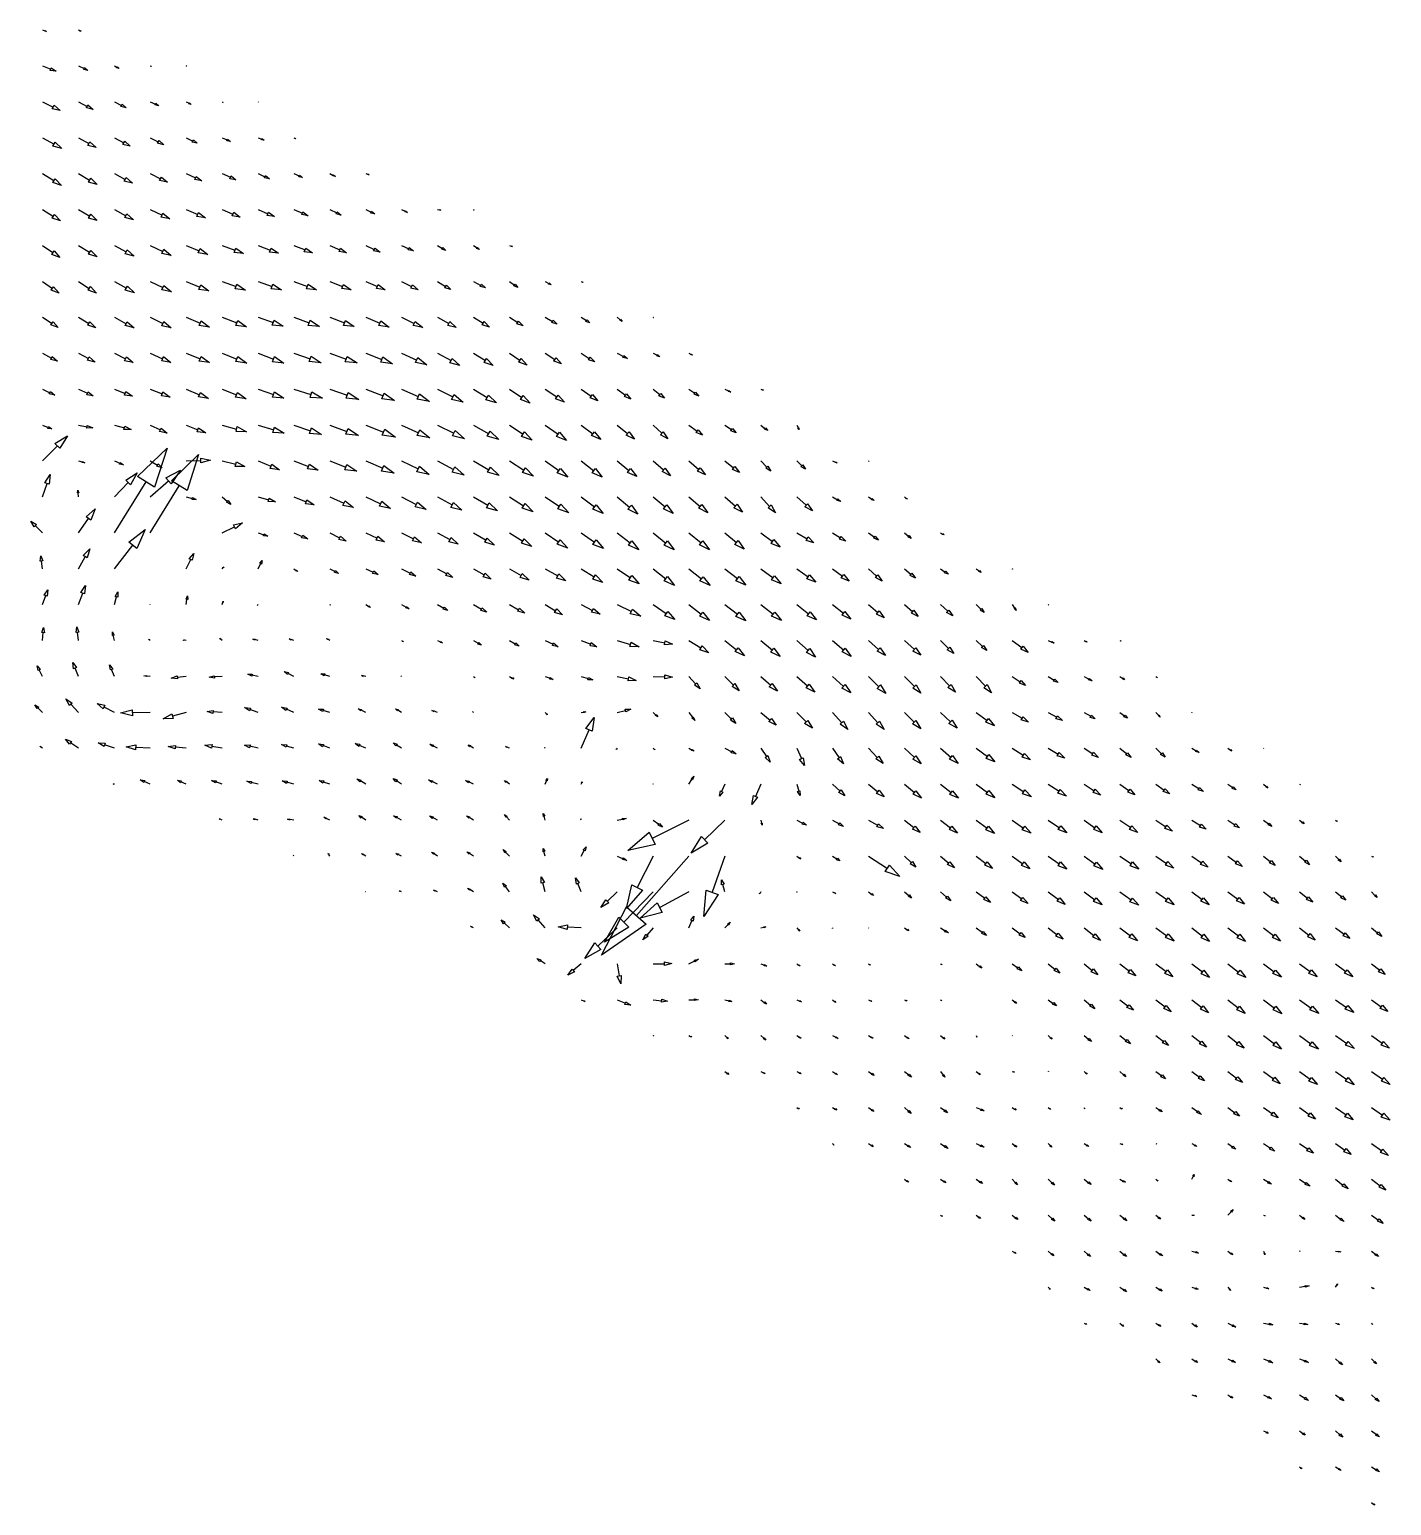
# Model space of a CAD drawing. Extents: x 64425 to 71228, y 9509 to 12475.
# Drawn here: x 66866 to 67814, y 11373 to 12400 of the extents above; entities that cross this region are included whole.
import ezdxf

# ---------------------------------------------------------------- set-up
doc = ezdxf.new("R2010")
doc.units = 0

# ---------------------------------------------------------------- blocks, each defined once
blk = doc.blocks.new('vector')
at = {"color": 0}
for points in [[(0, 0, 0), (0.6, 0, 0)], [(1, 0, 0), (0.6, -0.1, 0), (0.6, 0.1, 0), (1, 0, 0)]]:
    blk.add_polyline3d(points, dxfattribs=at)

msp = doc.modelspace()

# ---------------------------------------------------------------- block references
at = {"color": 7}
for p, xscale, yscale, rotation in [((66875, 12400), 3.02380174888, 3.02380174888, -22.3084720606), ((66900, 12400), 2.11246529735, 2.11246529735, -26.3833160607), ((66875, 12375), 10.2826033195, 10.2826033195, -21.7168462663), ((66900, 12375), 7.35763857577, 7.35763857577, -25.7271365715), ((66925, 12375), 3.83856033813, 3.83856033813, -28.6226060606), ((66950, 12375), 0.925543878272, 0.925543878272, -24.2915385954), ((66975, 12375), 0.401532754347, 0.401532754347, -24.2081678181), ((66875, 12350), 13.8272441896, 13.8272441896, -26.3886784166), ((66900, 12350), 11.5217409163, 11.5217409163, -27.8102310821), ((66925, 12350), 9.19409272913, 9.19409272913, -26.8864958629), ((66950, 12350), 6.57806489275, 6.57806489275, -24.5138154127), ((66975, 12350), 4.00444319565, 4.00444319565, -27.0495105378), ((67000, 12350), 0.915333416317, 0.915333416317, -38.4590245803), ((67025, 12350), 0.302714325849, 0.302714325849, -36.7242174927), ((66875, 12325), 15.4003677632, 15.4003677632, -29.5992543477), ((66900, 12325), 14.0699520244, 14.0699520244, -29.5789060601), ((66925, 12325), 12.4838725812, 12.4838725812, -28.3348856063), ((66950, 12325), 10.5722039206, 10.5722039206, -27.9819846629), ((66975, 12325), 8.63467710647, 8.63467710647, -26.8999094867), ((67000, 12325), 6.37199888706, 6.37199888706, -24.2183428464), ((67025, 12325), 4.63972648715, 4.63972648715, -22.7660615308), ((67050, 12325), 1.55147328129, 1.55147328129, -35.9277577012), ((66875, 12300), 15.5743997599, 15.5743997599, -31.7162709934), ((66900, 12300), 15.0396214972, 15.0396214972, -30.3488830408), ((66925, 12300), 14.2106868127, 14.2106868127, -28.0734952423), ((66950, 12300), 13.317578639, 13.317578639, -26.6454748266), ((66975, 12300), 12.0470715892, 12.0470715892, -24.8796703501), ((67000, 12300), 10.5678296435, 10.5678296435, -23.944023978), ((67025, 12300), 8.76745889649, 8.76745889649, -24.0357163639), ((67050, 12300), 6.63568858589, 6.63568858589, -23.6023008809), ((67075, 12300), 4.33734010481, 4.33734010481, -28.0539895394), ((67100, 12300), 2.45689697998, 2.45689697998, -18.9941600378), ((66875, 12275), 14.8607722982, 14.8607722982, -32.2943894226), ((66900, 12275), 15.235163932, 15.235163932, -30.5143597071), ((66925, 12275), 15.2141518463, 15.2141518463, -28.1971727481), ((66950, 12275), 15.1261541291, 15.1261541291, -25.3927945424), ((66975, 12275), 14.6519668752, 14.6519668752, -23.5604551347), ((67000, 12275), 13.6886975432, 13.6886975432, -22.8416866705), ((67025, 12275), 12.4303523836, 12.4303523836, -23.1834629989), ((67050, 12275), 10.7118779552, 10.7118779552, -23.6076567539), ((67075, 12275), 8.87668385046, 8.87668385046, -25.6697353367), ((67100, 12275), 6.91634380825, 6.91634380825, -25.8408222627), ((67125, 12275), 4.604338274, 4.604338274, -26.7876589654), ((67150, 12275), 2.29516287291, 2.29516287291, -12.276999691), ((67175, 12275), 0.411016949211, 0.411016949211, -67.6852282493), ((66875, 12250), 14.6969420139, 14.6969420139, -34.6504041695), ((66900, 12250), 15.2607239227, 15.2607239227, -31.5305252607), ((66925, 12250), 15.7048599172, 15.7048599172, -28.5651016215), ((66950, 12250), 16.141920835, 16.141920835, -25.3899632126), ((66975, 12250), 16.2560898701, 16.2560898701, -22.4831952398), ((67000, 12250), 15.8928347225, 15.8928347225, -20.9251000264), ((67025, 12250), 15.2601045445, 15.2601045445, -20.5750922679), ((67050, 12250), 13.9154450854, 13.9154450854, -21.9674897402), ((67075, 12250), 12.6724147811, 12.6724147811, -23.5444281979), ((67100, 12250), 11.0379197482, 11.0379197482, -25.6598377787), ((67125, 12250), 9.06834325616, 9.06834325616, -24.4552306193), ((67150, 12250), 6.63598457704, 6.63598457704, -31.4263752763), ((67175, 12250), 5.06208492268, 5.06208492268, -35.2520500787), ((67200, 12250), 2.28180893559, 2.28180893559, -19.0661627259), ((66875, 12225), 14.1084977306, 14.1084977306, -35.5343774679), ((66900, 12225), 14.9696374962, 14.9696374962, -33.0788066337), ((66925, 12225), 16.0563548236, 16.0563548236, -29.491698133), ((66950, 12225), 16.4194508322, 16.4194508322, -26.2523944027), ((66975, 12225), 17.1948115458, 17.1948115458, -22.7658918864), ((67000, 12225), 17.3736926992, 17.3736926992, -20.7648225381), ((67025, 12225), 17.3446554089, 17.3446554089, -19.7508970096), ((67050, 12225), 16.7888937871, 16.7888937871, -20.5176080306), ((67075, 12225), 15.9749142184, 15.9749142184, -21.8633105057), ((67100, 12225), 14.7230982431, 14.7230982431, -23.8696326653), ((67125, 12225), 12.9384182116, 12.9384182116, -26.8751148092), ((67150, 12225), 10.9284301106, 10.9284301106, -31.9126411016), ((67175, 12225), 9.53490484497, 9.53490484497, -28.9891884398), ((67200, 12225), 7.25164338282, 7.25164338282, -35.7055992182), ((67225, 12225), 4.677616606, 4.677616606, -32.0725701141), ((67250, 12225), 1.55917846906, 1.55917846906, -29.7226468154), ((66875, 12200), 13.0671320671, 13.0671320671, -32.6168555073), ((66900, 12200), 14.1475607991, 14.1475607991, -31.1424261516), ((66925, 12200), 15.6391045543, 15.6391045543, -28.3475481628), ((66950, 12200), 16.3908263676, 16.3908263676, -26.6467536079), ((66975, 12200), 17.5472356459, 17.5472356459, -23.1705584509), ((67000, 12200), 18.2442129782, 18.2442129782, -21.0459226267), ((67025, 12200), 18.6319832974, 18.6319832974, -19.5676555693), ((67050, 12200), 18.8738916682, 18.8738916682, -19.7972324733), ((67075, 12200), 18.1656967584, 18.1656967584, -21.0609948648), ((67100, 12200), 17.6709920228, 17.6709920228, -22.729437411), ((67125, 12200), 16.3161760775, 16.3161760775, -26.0345684929), ((67150, 12200), 14.832685079, 14.832685079, -29.0094441475), ((67175, 12200), 13.1177759636, 13.1177759636, -31.3259749183), ((67200, 12200), 11.3133759185, 11.3133759185, -31.6082427542), ((67225, 12200), 9.53560220377, 9.53560220377, -30.5974817704), ((67250, 12200), 7.14981384541, 7.14981384541, -32.0034730882), ((67275, 12200), 4.52410485975, 4.52410485975, -38.934985997), ((67300, 12200), 0.259150685971, 0.259150685971, -38.3498870487), ((66875, 12175), 11.8206198145, 11.8206198145, -28.2279602308), ((66900, 12175), 13.198669839, 13.198669839, -28.5759836416), ((66925, 12175), 14.5774999682, 14.5774999682, -26.5557137044), ((66950, 12175), 15.7393377822, 15.7393377822, -24.0404880036), ((66975, 12175), 17.4643784888, 17.4643784888, -21.7725258464), ((67000, 12175), 18.5072946793, 18.5072946793, -21.862201717), ((67025, 12175), 19.3755133768, 19.3755133768, -21.1716241698), ((67050, 12175), 20.0312229949, 20.0312229949, -19.3961774999), ((67075, 12175), 20.106039083, 20.106039083, -19.8303116392), ((67100, 12175), 20.0806266047, 20.0806266047, -21.4680400892), ((67125, 12175), 19.2346100287, 19.2346100287, -24.5776356198), ((67150, 12175), 17.7918588482, 17.7918588482, -28.8998916513), ((67175, 12175), 16.2587845672, 16.2587845672, -31.8850848741), ((67200, 12175), 14.9726229708, 14.9726229708, -33.8213788745), ((67225, 12175), 13.4285843709, 13.4285843709, -33.5917752186), ((67250, 12175), 11.1252318283, 11.1252318283, -32.7741498353), ((67275, 12175), 8.1196692252, 8.1196692252, -27.892264096), ((67300, 12175), 5.28195372018, 5.28195372018, -27.2652055645), ((67325, 12175), 2.93328533487, 2.93328533487, -30.1539022645), ((66875, 12150), 9.55436912193, 9.55436912193, -26.0750345391), ((66900, 12150), 11.3903230776, 11.3903230776, -24.5116268567), ((66925, 12150), 13.5490367229, 13.5490367229, -21.4811109756), ((66950, 12150), 14.9019038368, 14.9019038368, -22.1655505525), ((66975, 12150), 16.8158947937, 16.8158947937, -22.7146603617), ((67000, 12150), 18.0250362952, 18.0250362952, -21.6644737553), ((67025, 12150), 19.0428206682, 19.0428206682, -19.1918836766), ((67050, 12150), 20.8089986324, 20.8089986324, -17.8769424856), ((67075, 12150), 21.3133000802, 21.3133000802, -19.6693306559), ((67100, 12150), 21.5680722219, 21.5680722219, -21.4075104005), ((67125, 12150), 21.1436537013, 21.1436537013, -23.9694160809), ((67150, 12150), 19.9087175013, 19.9087175013, -26.9834790927), ((67175, 12150), 18.6649696592, 18.6649696592, -31.1103097801), ((67200, 12150), 17.4895350465, 17.4895350465, -34.1363216735), ((67225, 12150), 16.1034127036, 16.1034127036, -34.522087115), ((67250, 12150), 14.1511468865, 14.1511468865, -35.3895744516), ((67275, 12150), 11.7722668241, 11.7722668241, -36.0566271516), ((67300, 12150), 10.1749531717, 10.1749531717, -38.7839507252), ((67325, 12150), 8.30700512327, 8.30700512327, -35.3648224665), ((67350, 12150), 4.71804594451, 4.71804594451, -27.4676443541), ((67375, 12150), 1.95379293585, 1.95379293585, -24.6270461945), ((66875, 12125), 7.09189424725, 7.09189424725, -22.8036383754), ((66900, 12125), 10.1574842494, 10.1574842494, -11.4885941122), ((66925, 12125), 12.0914717738, 12.0914717738, -14.9528371107), ((66950, 12125), 13.0697432663, 13.0697432663, -25.7831008715), ((66975, 12125), 14.6373710964, 14.6373710964, -21.9167944761), ((67000, 12125), 17.5313283761, 17.5313283761, -15.29863444), ((67025, 12125), 19.0787782674, 19.0787782674, -17.0132270936), ((67050, 12125), 20.3077195109, 20.3077195109, -18.9870520889), ((67075, 12125), 21.1709795955, 21.1709795955, -20.2103656575), ((67100, 12125), 22.2597725902, 22.2597725902, -22.0872623489), ((67125, 12125), 21.4626905303, 21.4626905303, -24.3954987096), ((67150, 12125), 21.0282856823, 21.0282856823, -26.92425206), ((67175, 12125), 20.3113820635, 20.3113820635, -29.8433281968), ((67200, 12125), 19.0414787078, 19.0414787078, -33.521014773), ((67225, 12125), 18.2009302961, 18.2009302961, -35.8966733393), ((67250, 12125), 16.9211816846, 16.9211816846, -36.5002363246), ((67275, 12125), 15.5752156497, 15.5752156497, -38.7684020244), ((67300, 12125), 13.9425131474, 13.9425131474, -42.9743369493), ((67325, 12125), 11.7780930294, 11.7780930294, -37.0279597571), ((67350, 12125), 9.45093558308, 9.45093558308, -34.450975646), ((67375, 12125), 6.21249303573, 6.21249303573, -38.6741332641), ((67400, 12125), 3.41232229229, 3.41232229229, -61.4795301347), ((66875, 12100), 24.631176645, 24.631176645, 45.4051328651), ((66925, 12050), 69.5109420338, 69.5109420338, 58.0600589747), ((66950, 12050), 64.0618287421, 64.0618287421, 58.3296423101), ((66975, 12100), 17.0324450048, 17.0324450048, 1.55984123052), ((67000, 12100), 16.3569947894, 16.3569947894, -13.4964183036), ((67025, 12100), 16.2480295745, 16.2480295745, -22.0792572501), ((67050, 12100), 18.1108678156, 18.1108678156, -20.9214433283), ((67075, 12100), 19.9926027584, 19.9926027584, -20.718368828), ((67100, 12100), 21.4070129078, 21.4070129078, -23.079314364), ((67125, 12100), 21.2220312908, 21.2220312908, -26.04356827), ((67150, 12100), 21.0049604674, 21.0049604674, -27.9878167855), ((67175, 12100), 20.5879365416, 20.5879365416, -29.5010107501), ((67200, 12100), 19.8227990536, 19.8227990536, -32.2757934913), ((67225, 12100), 19.3218758917, 19.3218758917, -35.5234905658), ((67250, 12100), 18.4898172469, 18.4898172469, -37.7085819852), ((66900, 12100), 4.56388411106, 4.56388411106, -15.3450744063), ((66925, 12075), 23.1817143423, 23.1817143423, 46.4970234601), ((66925, 12100), 6.82437977102, 6.82437977102, -22.8780246236), ((66950, 12075), 28.1003551784, 28.1003551784, 41.5479664119), ((66950, 12100), 9.6117686497, 9.6117686497, -29.7374195887), ((67275, 12100), 17.5265786039, 17.5265786039, -38.5511922575), ((67300, 12100), 16.0350917618, 16.0350917618, -40.3538110138), ((67325, 12100), 15.0839848958, 15.0839848958, -40.3700459642), ((67350, 12100), 12.9054479076, 12.9054479076, -38.718924258), ((67375, 12100), 10.0139889999, 10.0139889999, -45.0001848183), ((67400, 12100), 8.3066014841, 8.3066014841, -42.8427518271), ((67425, 12100), 3.34588506634, 3.34588506634, -24.2896794857), ((67450, 12100), 0.555828141577, 0.555828141577, -39.9683346883), ((66875, 12075), 16.3636002735, 16.3636002735, 71.3303796711), ((66900, 12075), 4.60613310325, 4.60613310325, 94.7171063362), ((66975, 12075), 7.27678940677, 7.27678940677, -13.9308980169), ((67000, 12075), 8.13242072341, 8.13242072341, -40.4721961005), ((67025, 12075), 12.6823241358, 12.6823241358, -15.4165042831), ((67050, 12075), 15.2658094319, 15.2658094319, -21.699300866), ((67075, 12075), 17.9715657943, 17.9715657943, -24.080462739), ((67100, 12075), 18.915024992, 18.915024992, -24.9868106623), ((67125, 12075), 19.0997381212, 19.0997381212, -27.3931306486), ((67150, 12075), 19.2592911788, 19.2592911788, -29.0993273889), ((67175, 12075), 19.3266318244, 19.3266318244, -30.375139365), ((67200, 12075), 19.5070708572, 19.5070708572, -32.0684050363), ((67225, 12075), 19.7151526777, 19.7151526777, -34.1617352295), ((67250, 12075), 19.130693912, 19.130693912, -37.2656000994), ((67275, 12075), 18.7718036072, 18.7718036072, -39.5560460241), ((67300, 12075), 18.0839100108, 18.0839100108, -39.3654824152), ((67325, 12075), 17.1518525729, 17.1518525729, -39.9448360552), ((67350, 12075), 16.2700527252, 16.2700527252, -41.0478542494), ((67375, 12075), 15.0614154772, 15.0614154772, -47.2119805757), ((67400, 12075), 14.7529473299, 14.7529473299, -41.5737374194), ((67425, 12075), 6.50984618455, 6.50984618455, -30.7841060235), ((67450, 12075), 4.63548214396, 4.63548214396, -34.3190681455), ((67475, 12075), 2.66210506745, 2.66210506745, -39.9395097578), ((66900, 12050), 20.3347065072, 20.3347065072, 55.0945612985), ((66875, 12050), 11.5824437985, 11.5824437985, 135.301973534), ((66925, 12025), 34.597110424, 34.597110424, 51.7974639903), ((67000, 12050), 15.8896852268, 15.8896852268, 26.1088623773), ((67025, 12050), 7.27132959485, 7.27132959485, -18.5521729806), ((67050, 12050), 10.556119176, 10.556119176, -23.922083432), ((67075, 12050), 12.6880932171, 12.6880932171, -26.9335793662), ((67100, 12050), 14.5415050269, 14.5415050269, -25.5941221592), ((67125, 12050), 15.4547194229, 15.4547194229, -27.2906459074), ((67150, 12050), 16.3137259552, 16.3137259552, -29.0823311862), ((67175, 12050), 16.9371848014, 16.9371848014, -30.514252343), ((67200, 12050), 18.2509172844, 18.2509172844, -31.5612804846), ((67225, 12050), 18.9201749973, 18.9201749973, -34.4517982252), ((67250, 12050), 18.8999331282, 18.8999331282, -35.2665851294), ((67275, 12050), 19.124590951, 19.124590951, -38.1412503361), ((67300, 12050), 18.9740951123, 18.9740951123, -39.090321468), ((67325, 12050), 18.4989840981, 18.4989840981, -39.5650621987), ((67350, 12050), 17.5120654228, 17.5120654228, -40.1266299042), ((67375, 12050), 16.8426198446, 16.8426198446, -36.5909786503), ((67400, 12050), 13.8202808886, 13.8202808886, -29.8378110298), ((67425, 12050), 10.7429115936, 10.7429115936, -32.3010103635), ((67450, 12050), 8.6447997238, 8.6447997238, -35.8999839316), ((67475, 12050), 6.25456119884, 6.25456119884, -40.4579293437), ((67500, 12050), 2.967013961, 2.967013961, -29.0220193021), ((66875, 12025), 8.94539343632, 8.94539343632, 97.5077388708), ((66900, 12025), 15.9726205728, 15.9726205728, 60.4861014467), ((66975, 12025), 11.8355195782, 11.8355195782, 63.6025461778), ((67025, 12025), 6.49354659888, 6.49354659888, 62.5006544428), ((67000, 12025), 1.7684538154, 1.7684538154, 48.6347568264), ((67050, 12025), 3.3849287779, 3.3849287779, -36.9878492241), ((67075, 12025), 6.9399381786, 6.9399381786, -27.9614615429), ((67100, 12025), 9.62151101259, 9.62151101259, -25.2018184815), ((67125, 12025), 11.0260684042, 11.0260684042, -27.6765637463), ((67150, 12025), 12.2071518705, 12.2071518705, -30.1199936367), ((67175, 12025), 14.352993844, 14.352993844, -30.3429263661), ((67200, 12025), 15.7959418824, 15.7959418824, -30.215846036), ((67225, 12025), 16.6520022762, 16.6520022762, -30.4475422534), ((67250, 12025), 17.7878942218, 17.7878942218, -32.2209224696), ((67275, 12025), 18.7178082311, 18.7178082311, -34.5028320306), ((67300, 12025), 18.8588384542, 18.8588384542, -38.0149866149), ((67325, 12025), 18.7877499409, 18.7877499409, -38.8112269958), ((67350, 12025), 18.4777182776, 18.4777182776, -38.4354064002), ((67375, 12025), 17.6798161768, 17.6798161768, -36.762255554), ((67400, 12025), 16.2472511517, 16.2472511517, -35.3676597675), ((67425, 12025), 14.4554575938, 14.4554575938, -37.2569443521), ((67450, 12025), 12.7286489224, 12.7286489224, -42.6021116755), ((67475, 12025), 10.0728022143, 10.0728022143, -40.7643815471), ((67500, 12025), 6.82773611613, 6.82773611613, -34.9561213938), ((67525, 12025), 4.20012974309, 4.20012974309, -38.1542511633), ((67550, 12025), 0.360761525338, 0.360761525338, -34.9027035398), ((66875, 12000), 11.070767921, 11.070767921, 70.0852935501), ((66900, 12000), 14.1905879369, 14.1905879369, 69.4948621162), ((66925, 12000), 9.33066550743, 9.33066550743, 74.2259804352), ((66950, 12000), 0.403529562181, 0.403529562181, 105.711702209), ((66975, 12000), 6.13759489072, 6.13759489072, 81.8669604885), ((67000, 12000), 2.61019529552, 2.61019529552, 72.4007794656), ((67025, 12000), 0.861024456478, 0.861024456478, -129.417088099), ((67075, 12000), 0.589571640677, 0.589571640677, -42.3158034154), ((67100, 12000), 3.84456353297, 3.84456353297, -29.8562063197), ((67125, 12000), 5.967274952, 5.967274952, -29.8660874777), ((67150, 12000), 8.23439515197, 8.23439515197, -28.8809916474), ((67175, 12000), 10.6967870281, 10.6967870281, -28.6961839642), ((67200, 12000), 12.1690274455, 12.1690274455, -28.7672420256), ((67225, 12000), 13.8929945782, 13.8929945782, -30.3299849218), ((67250, 12000), 14.8163452331, 14.8163452331, -26.9773352929), ((67275, 12000), 18.3948911354, 18.3948911354, -25.6838376634), ((67300, 12000), 18.4799381663, 18.4799381663, -34.3219866369), ((67325, 12000), 18.1166110735, 18.1166110735, -37.878814648), ((67350, 12000), 18.4289599756, 18.4289599756, -37.4619080605), ((67375, 12000), 18.2139388553, 18.2139388553, -37.6716442982), ((67400, 12000), 17.4477852503, 17.4477852503, -37.5997783149), ((67425, 12000), 16.0935667623, 16.0935667623, -38.5177633298), ((67450, 12000), 14.2009212866, 14.2009212866, -40.3309701863), ((67475, 12000), 12.5682249968, 12.5682249968, -40.6717582434), ((67500, 12000), 11.5172018727, 11.5172018727, -41.977375608), ((67525, 12000), 7.65516723469, 7.65516723469, -45.1061689005), ((67550, 12000), 4.8687277243, 4.8687277243, -54.8982861731), ((67575, 12000), 0.526957702686, 0.526957702686, -32.1018270376), ((66875, 11975), 9.20581476754, 9.20581476754, 85.8184215905), ((66900, 11975), 9.59601790901, 9.59601790901, 96.0791462982), ((66925, 11975), 6.23044535412, 6.23044535412, 102.029224837), ((66950, 11975), 1.48625146229, 1.48625146229, 139.526634315), ((66975, 11975), 2.12551683855, 2.12551683855, 171.094299686), ((67000, 11975), 2.31719899934, 2.31719899934, 136.055505195), ((67025, 11975), 3.67708194082, 3.67708194082, 163.152456391), ((67050, 11975), 3.5794102064, 3.5794102064, 161.108760782), ((67075, 11975), 2.74753897473, 2.74753897473, 146.362881381), ((67125, 11975), 1.49122717102, 1.49122717102, -33.9820034373), ((67150, 11975), 3.89246470973, 3.89246470973, -25.0399514114), ((67175, 11975), 6.32861786969, 6.32861786969, -29.7610531841), ((67200, 11975), 7.82861462725, 7.82861462725, -29.623116448), ((67225, 11975), 9.91155333493, 9.91155333493, -25.8315685254), ((67250, 11975), 11.7608129507, 11.7608129507, -21.322679711), ((67275, 11975), 16.0490180221, 16.0490180221, -16.0426483557), ((67300, 11975), 13.8460021436, 13.8460021436, -10.8280346293), ((67325, 11975), 16.2721049755, 16.2721049755, -31.5191710133), ((67350, 11975), 17.1967116916, 17.1967116916, -38.1277202197), ((67375, 11975), 17.4505550093, 17.4505550093, -39.6870663162), ((67400, 11975), 17.4944426407, 17.4944426407, -41.2101894898), ((67425, 11975), 16.9508892261, 16.9508892261, -40.6632089241), ((67450, 11975), 15.7102671554, 15.7102671554, -41.9704245702), ((67475, 11975), 15.3874514705, 15.3874514705, -41.7760935774), ((67500, 11975), 13.0538420501, 13.0538420501, -44.0141787948), ((67525, 11975), 10.0653699501, 10.0653699501, -43.0109634956), ((67550, 11975), 13.8761003415, 13.8761003415, -36.2500343265), ((67575, 11975), 4.56861726253, 4.56861726253, -22.4750992191), ((67600, 11975), 2.45386955354, 2.45386955354, -27.6950626345), ((67625, 11975), 0.929284786518, 0.929284786518, -30.035842753), ((66875, 11950), 8.42548948698, 8.42548948698, 116.951945822), ((66900, 11950), 10.4689478166, 10.4689478166, 112.202902035), ((66925, 11950), 8.71058450846, 8.71058450846, 112.140620265), ((66950, 11950), 4.40519498336, 4.40519498336, 173.036237309), ((66975, 11950), 10.4426155413, 10.4426155413, -173.710053927), ((67000, 11950), 9.00283308083, 9.00283308083, -176.196721817), ((67025, 11950), 7.22240458042, 7.22240458042, 167.85004251), ((67050, 11950), 7.51095859778, 7.51095859778, 153.516484401), ((67075, 11950), 6.50887239797, 6.50887239797, 163.660532387), ((67100, 11950), 3.1324361686, 3.1324361686, 168.384562676), ((67125, 11950), 0.675490549571, 0.675490549571, 137.937620962), ((67175, 11950), 1.50509431265, 1.50509431265, -39.6921821551), ((67200, 11950), 3.65150511683, 3.65150511683, -29.3056950341), ((67225, 11950), 5.84198727508, 5.84198727508, -21.3556017662), ((67250, 11950), 8.47843040948, 8.47843040948, -16.7998864719), ((67275, 11950), 13.5382052096, 13.5382052096, -11.7758687473), ((67300, 11950), 13.5534632497, 13.5534632497, -1.80120012916), ((67325, 11950), 11.6082737032, 11.6082737032, -48.2802638311), ((67350, 11950), 14.0693581255, 14.0693581255, -45.2506412368), ((67375, 11950), 15.4602398324, 15.4602398324, -41.6343638836), ((67400, 11950), 16.6793595102, 16.6793595102, -40.9597009679), ((67425, 11950), 17.132395088, 17.132395088, -42.1531834995), ((67450, 11950), 16.916744241, 16.916744241, -44.7075736686), ((67475, 11950), 16.2743024698, 16.2743024698, -45.1260570481), ((67500, 11950), 15.2176546598, 15.2176546598, -46.2330129699), ((67525, 11950), 15.5344651731, 15.5344651731, -46.6182088841), ((67550, 11950), 11.2278819713, 11.2278819713, -33.573969847), ((67575, 11950), 8.10081030168, 8.10081030168, -30.5926719401), ((67600, 11950), 6.47890641906, 6.47890641906, -28.7449727572), ((67625, 11950), 3.86651876824, 3.86651876824, -35.505307583), ((67650, 11950), 1.42518157453, 1.42518157453, -38.2634332375), ((66875, 11925), 7.39966990366, 7.39966990366, 135.183676372), ((66900, 11925), 12.8824891146, 12.8824891146, 133.391331073), ((66925, 11925), 13.4073438198, 13.4073438198, 152.431991387), ((66950, 11925), 20.8260270371, 20.8260270371, -179.032724431), ((67025, 11925), 10.0572356419, 10.0572356419, 159.607077785), ((67050, 11925), 9.32925526274, 9.32925526274, 157.140054449), ((67075, 11925), 8.21638999753, 8.21638999753, 164.159887985), ((67100, 11925), 5.83541739564, 5.83541739564, 153.851421275), ((67125, 11925), 4.99781736426, 4.99781736426, 149.971318457), ((67275, 11925), 9.76764259627, 9.76764259627, 13.3746133594), ((66975, 11925), 16.5304732087, 16.5304732087, -164.618960627), ((67000, 11925), 10.5051999865, 10.5051999865, 177.184922058), ((67150, 11925), 4.10818601489, 4.10818601489, 161.790342216), ((67175, 11925), 0.980686127018, 0.980686127018, 140.421463327), ((67225, 11925), 2.18874599719, 2.18874599719, -50.8508509562), ((67250, 11900), 23.2405804248, 23.2405804248, 67.042678728), ((67250, 11925), 3.2744725751, 3.2744725751, 7.15766450314), ((67300, 11925), 4.49965370077, 4.49965370077, -43.8735080109), ((67325, 11925), 6.95791349195, 6.95791349195, -54.2576265888), ((67350, 11925), 10.8942572782, 10.8942572782, -45.109141069), ((67375, 11925), 13.9437621497, 13.9437621497, -39.5175356837), ((67400, 11925), 15.6088956718, 15.6088956718, -45.1297206709), ((67425, 11925), 16.0198992564, 16.0198992564, -48.6102891808), ((67450, 11925), 16.1675949331, 16.1675949331, -47.7645047297), ((67475, 11925), 16.1237540377, 16.1237540377, -45.1752896623), ((67500, 11925), 16.0480204864, 16.0480204864, -42.9879637749), ((67525, 11925), 15.7981031772, 15.7981031772, -36.3734941621), ((67550, 11925), 13.3160849261, 13.3160849261, -31.0644804145), ((67575, 11925), 11.4895321627, 11.4895321627, -29.3125700966), ((67600, 11925), 8.93985712708, 8.93985712708, -30.1580616921), ((67625, 11925), 6.72585944606, 6.72585944606, -37.4668382168), ((67650, 11925), 4.43490107192, 4.43490107192, -46.6844967516), ((67675, 11925), 0.281347122833, 0.281347122833, -63.4200777077), ((66900, 11900), 11.1383755378, 11.1383755378, 144.850381477), ((66875, 11900), 2.31850655917, 2.31850655917, 139.993527668), ((66925, 11900), 11.8864135724, 11.8864135724, 160.865241924), ((66950, 11900), 16.8590995833, 16.8590995833, 176.335780782), ((66975, 11900), 12.5218866807, 12.5218866807, 173.881761191), ((67000, 11900), 12.1647118065, 12.1647118065, 169.249797189), ((67025, 11900), 9.74886863782, 9.74886863782, 166.437763811), ((67050, 11900), 9.0301020354, 9.0301020354, 163.030660363), ((67075, 11900), 8.42008357781, 8.42008357781, 157.835013342), ((67100, 11900), 8.0344206935, 8.0344206935, 154.639766502), ((67125, 11900), 7.04229616219, 7.04229616219, 148.291462082), ((67150, 11900), 6.11345344061, 6.11345344061, 151.794884706), ((67175, 11900), 4.47300537077, 4.47300537077, 146.563422799), ((67200, 11900), 3.10462603026, 3.10462603026, 155.911622798), ((67225, 11900), 0.835266624594, 0.835266624594, 127.098077881), ((67275, 11900), 1.04147555411, 1.04147555411, -125.942591669), ((67300, 11900), 1.72002287392, 1.72002287392, -42.2077540707), ((67325, 11900), 4.13972507289, 4.13972507289, -28.4615896258), ((67350, 11900), 8.80362217547, 8.80362217547, -26.3685969505), ((67375, 11900), 11.6530226207, 11.6530226207, -55.4177402727), ((67400, 11900), 13.1125714872, 13.1125714872, -65.9372373194), ((67425, 11900), 13.2201108314, 13.2201108314, -55.5316173254), ((67450, 11900), 14.6334336498, 14.6334336498, -46.5869722758), ((67475, 11900), 15.7873145708, 15.7873145708, -42.9427784035), ((67500, 11900), 16.288743176, 16.288743176, -40.1536008078), ((67525, 11900), 16.0092384587, 16.0092384587, -36.4453357284), ((67550, 11900), 15.1274706564, 15.1274706564, -32.0823861582), ((67575, 11900), 13.5852998341, 13.5852998341, -30.5282726094), ((67600, 11900), 11.8732894721, 11.8732894721, -32.2401292894), ((67625, 11900), 10.1356802152, 10.1356802152, -39.443129163), ((67650, 11900), 9.02494128286, 9.02494128286, -43.9065774069), ((67675, 11900), 5.90043893215, 5.90043893215, -28.7662795605), ((67700, 11900), 3.34598033625, 3.34598033625, -34.3058007951), ((67725, 11900), 0.205809904624, 0.205809904624, -36.3329849853), ((66950, 11875), 7.60984853554, 7.60984853554, 156.402928772), ((66975, 11875), 6.67616474562, 6.67616474562, 155.776580261), ((67000, 11875), 7.7883335071, 7.7883335071, 160.074334594), ((67025, 11875), 8.03082684228, 8.03082684228, 165.455316572), ((67050, 11875), 8.40650357038, 8.40650357038, 164.34139452), ((67075, 11875), 7.94488296033, 7.94488296033, 161.606262445), ((67100, 11875), 7.26024842081, 7.26024842081, 148.147068964), ((67125, 11875), 7.17462675054, 7.17462675054, 146.50268288), ((67150, 11875), 6.9489214893, 6.9489214893, 154.189068133), ((67175, 11875), 6.09794460803, 6.09794460803, 154.224554257), ((67200, 11875), 4.3464320125, 4.3464320125, 143.11033925), ((67225, 11875), 4.23272484879, 4.23272484879, 70.4076877903), ((67250, 11875), 1.68476767438, 1.68476767438, 68.0686674397), ((67325, 11875), 6.42030852156, 6.42030852156, 59.2925305919), ((67350, 11875), 9.2093778799, 9.2093778799, -114.072986876), ((67375, 11875), 15.4450901529, 15.4450901529, -113.421733002), ((67425, 11875), 11.7071652225, 11.7071652225, -42.9926132356), ((67450, 11875), 13.9282996893, 13.9282996893, -39.1570699747), ((67475, 11875), 15.1858122375, 15.1858122375, -39.3872890464), ((67500, 11875), 15.9121364492, 15.9121364492, -37.5830000472), ((67525, 11875), 16.0459762567, 16.0459762567, -36.1681800517), ((67550, 11875), 16.007382351, 16.007382351, -33.5268048088), ((67575, 11875), 15.1833898445, 15.1833898445, -32.9058981234), ((67600, 11875), 13.9893247741, 13.9893247741, -33.3838453064), ((67625, 11875), 12.8123996616, 12.8123996616, -35.5281970779), ((67650, 11875), 11.8120961873, 11.8120961873, -35.0807080494), ((67675, 11875), 9.59010266657, 9.59010266657, -32.123838864), ((67700, 11875), 7.06031956201, 7.06031956201, -33.2637899683), ((66925, 11875), 0.781114643462, 0.781114643462, 169.51915722), ((67300, 11875), 0.254749998543, 0.254749998543, 54.1430865862), ((67400, 11875), 8.28037252821, 8.28037252821, -73.3973990929), ((67725, 11875), 3.99779989076, 3.99779989076, -42.8189211626), ((67750, 11875), 0.842474300164, 0.842474300164, -33.0682413135), ((67000, 11850), 2.27988621894, 2.27988621894, 155.442700919), ((67025, 11850), 3.5852834662, 3.5852834662, 163.497770881), ((67050, 11850), 4.52245270236, 4.52245270236, 172.687660887), ((67075, 11850), 4.76450889313, 4.76450889313, 153.943475031), ((67100, 11850), 5.90373360537, 5.90373360537, 146.469506821), ((67125, 11850), 6.45635161549, 6.45635161549, 151.174745101), ((67150, 11850), 6.33885927852, 6.33885927852, 152.01227333), ((67175, 11850), 5.82783853031, 5.82783853031, 148.744663964), ((67200, 11850), 5.06794924989, 5.06794924989, 130.702043865), ((67225, 11850), 4.77953947438, 4.77953947438, 108.216325869), ((67250, 11850), 1.01863285143, 1.01863285143, 106.847306577), ((67275, 11850), 6.43736256631, 6.43736256631, 10.907879573), ((67325, 11850), 47.652771294, 47.652771294, -153.562127413), ((67300, 11850), 8.18694053695, 8.18694053695, -36.1489057355), ((67350, 11850), 32.8021223868, 32.8021223868, -135.753109023), ((67375, 11850), 3.5843832712, 3.5843832712, -76.580068253), ((67400, 11850), 7.6336348114, 7.6336348114, -27.4960566055), ((67425, 11850), 8.67933201656, 8.67933201656, -30.3368181039), ((67450, 11850), 11.9843112536, 11.9843112536, -29.5145174785), ((67475, 11850), 13.8488262534, 13.8488262534, -38.5716577527), ((67500, 11850), 14.9163563776, 14.9163563776, -36.9843345575), ((67525, 11850), 15.6470185248, 15.6470185248, -36.2684969091), ((67550, 11850), 15.9614248604, 15.9614248604, -34.8384390579), ((67575, 11850), 15.791922845, 15.791922845, -33.8313296402), ((67600, 11850), 15.4236296696, 15.4236296696, -34.9437716066), ((67625, 11850), 15.1702688332, 15.1702688332, -35.0735222831), ((67650, 11850), 13.9639585487, 13.9639585487, -33.8905607032), ((67675, 11850), 11.8967754107, 11.8967754107, -31.9280336367), ((67700, 11850), 9.89276204629, 9.89276204629, -33.4472231482), ((67725, 11850), 7.2566658638, 7.2566658638, -36.9370427169), ((67750, 11850), 4.21593300611, 4.21593300611, -39.5368402196), ((67775, 11850), 1.79758965809, 1.79758965809, -35.4343490665), ((67050, 11825), 0.779257599899, 0.779257599899, 123.369462454), ((67075, 11825), 2.229149742, 2.229149742, 124.120074449), ((67100, 11825), 3.47021810558, 3.47021810558, 147.795606931), ((67125, 11825), 4.44377088068, 4.44377088068, 156.142485096), ((67150, 11825), 4.95956328239, 4.95956328239, 146.594041674), ((67175, 11825), 5.51466852793, 5.51466852793, 146.705025773), ((67200, 11825), 6.31862282101, 6.31862282101, 134.808166044), ((67225, 11825), 5.50757182991, 5.50757182991, 106.365419094), ((67250, 11825), 7.3696646083, 7.3696646083, 62.4540844297), ((67325, 11825), 92.0655868895, 92.0655868895, -131.50521282), ((67275, 11825), 7.45509293732, 7.45509293732, -24.0143302794), ((67300, 11825), 40.8566562946, 40.8566562946, -116.827261947), ((67350, 11825), 44.5016843339, 44.5016843339, -109.214001048), ((67400, 11825), 3.51275928943, 3.51275928943, -36.4483593273), ((67425, 11825), 6.05911294715, 6.05911294715, -34.2437907561), ((67450, 11825), 26.0926183236, 26.0926183236, -33.2157317802), ((67475, 11825), 10.9894615755, 10.9894615755, -43.924374456), ((67500, 11825), 12.7618742402, 12.7618742402, -40.0078037671), ((67525, 11825), 14.0915213294, 14.0915213294, -37.4225841788), ((67550, 11825), 15.1798888771, 15.1798888771, -35.7206136067), ((67575, 11825), 15.8048148162, 15.8048148162, -34.9139042821), ((67600, 11825), 15.952720304, 15.952720304, -35.5073254448), ((67625, 11825), 15.9982617007, 15.9982617007, -34.3087948282), ((67650, 11825), 15.1008562344, 15.1008562344, -34.4243145625), ((67675, 11825), 13.7539268166, 13.7539268166, -34.4833437781), ((67700, 11825), 12.5935338077, 12.5935338077, -35.5480844305), ((67725, 11825), 10.3843905838, 10.3843905838, -39.2402292761), ((67750, 11825), 9.26249765759, 9.26249765759, -41.0159349933), ((67775, 11825), 5.65092208307, 5.65092208307, -46.9124111408), ((67800, 11825), 1.74238763421, 1.74238763421, -24.9220478621), ((67200, 11800), 7.73926767009, 7.73926767009, 126.198308947), ((67225, 11800), 10.9968584943, 10.9968584943, 105.344570158), ((67250, 11800), 10.5395802765, 10.5395802765, 112.262363237), ((67350, 11800), 8.8990065662, 8.8990065662, 105.649795747), ((67100, 11800), 0.238442805984, 0.238442805984, 151.378699401), ((67125, 11800), 1.98923613187, 1.98923613187, 153.950099738), ((67150, 11800), 3.04813583497, 3.04813583497, 156.028708847), ((67175, 11800), 5.0188910678, 5.0188910678, 147.500122024), ((67275, 11800), 15.7690286604, 15.7690286604, -136.504247114), ((67300, 11800), 48.728715751, 48.728715751, -134.010371654), ((67325, 11800), 38.5203725438, 38.5203725438, -151.892922433), ((67375, 11800), 1.59617953984, 1.59617953984, -123.85685224), ((67400, 11800), 0.21197054555, 0.21197054555, -9.41704424559), ((67425, 11800), 2.36430702355, 2.36430702355, -25.5442930573), ((67450, 11800), 4.15725192107, 4.15725192107, -36.7277628422), ((67475, 11800), 6.52646244404, 6.52646244404, -40.2524305134), ((67500, 11800), 9.43289646268, 9.43289646268, -39.9095095496), ((67525, 11800), 12.2220086365, 12.2220086365, -36.2643516666), ((67550, 11800), 13.7121654285, 13.7121654285, -36.0757626916), ((67575, 11800), 14.8564114278, 14.8564114278, -36.3393507297), ((67600, 11800), 15.5308886751, 15.5308886751, -35.6516651154), ((67625, 11800), 16.0173920412, 16.0173920412, -34.9727461488), ((67650, 11800), 15.5360353909, 15.5360353909, -34.6565084833), ((67675, 11800), 14.9231163103, 14.9231163103, -36.3296591005), ((67700, 11800), 14.4387293691, 14.4387293691, -35.6073236966), ((67725, 11800), 12.9779253176, 12.9779253176, -37.8325101364), ((67750, 11800), 11.6751520745, 11.6751520745, -37.7370394132), ((67775, 11800), 9.30076527018, 9.30076527018, -38.0722774641), ((67800, 11800), 5.70923244672, 5.70923244672, -43.5805049013), ((67225, 11775), 12.2757961104, 12.2757961104, 131.712797106), ((67325, 11775), 8.91060162691, 8.91060162691, 67.5521594712), ((67175, 11775), 2.50132028284, 2.50132028284, 151.129409555), ((67200, 11775), 7.99189306879, 7.99189306879, 136.48509112), ((67250, 11775), 16.0330777155, 16.0330777155, 177.39469692), ((67275, 11775), 30.8644241448, 30.8644241448, -136.551185864), ((67300, 11775), 11.0206064971, 11.0206064971, -130.257993078), ((67350, 11775), 5.34738105431, 5.34738105431, 46.6853095633), ((67375, 11775), 3.56122179615, 3.56122179615, 13.6300110422), ((67400, 11775), 3.13568907808, 3.13568907808, -46.5886218087), ((67425, 11775), 0.35504024681, 0.35504024681, -102.36703981), ((67450, 11775), 0.279777284372, 0.279777284372, -36.4626565895), ((67475, 11775), 3.65704913022, 3.65704913022, -35.3780229062), ((67500, 11775), 6.54714508639, 6.54714508639, -32.2748028624), ((67525, 11775), 8.94540465873, 8.94540465873, -37.1719941061), ((67550, 11775), 11.3186819761, 11.3186819761, -36.8229249463), ((67575, 11775), 13.1177105468, 13.1177105468, -37.2400679165), ((67600, 11775), 14.3590152845, 14.3590152845, -37.1520136635), ((67625, 11775), 15.236545986, 15.236545986, -36.2923286099), ((67650, 11775), 15.6714909478, 15.6714909478, -35.7855424227), ((67675, 11775), 15.5515468507, 15.5515468507, -37.1994100832), ((67700, 11775), 15.5224748951, 15.5224748951, -37.0464366188), ((67725, 11775), 15.0383661315, 15.0383661315, -38.2985384938), ((67750, 11775), 13.7816395691, 13.7816395691, -37.6721311718), ((67775, 11775), 12.454416634, 12.454416634, -36.6242217307), ((67800, 11775), 9.27705347116, 9.27705347116, -39.2657884963), ((67225, 11750), 7.04814833234, 7.04814833234, 147.628635899), ((67325, 11750), 7.44504430814, 7.44504430814, 26.0675766444), ((67250, 11750), 12.0759199567, 12.0759199567, -139.769797456), ((67275, 11750), 14.1104578929, 14.1104578929, -79.9035872369), ((67300, 11750), 13.1124379791, 13.1124379791, 0.75278746031), ((67350, 11750), 6.43169576041, 6.43169576041, 0.659335589335), ((67375, 11750), 4.41705366684, 4.41705366684, -21.3662823178), ((67400, 11750), 2.69856276867, 2.69856276867, -32.1679347933), ((67425, 11750), 2.47818302807, 2.47818302807, -37.1919610757), ((67450, 11750), 1.76910893525, 1.76910893525, -35.6556497309), ((67500, 11750), 1.29453744053, 1.29453744053, -27.2979818587), ((67525, 11750), 4.83577963949, 4.83577963949, -38.1016470102), ((67550, 11750), 8.21544233367, 8.21544233367, -35.7172321696), ((67575, 11750), 10.332177171, 10.332177171, -38.4010184195), ((67600, 11750), 12.2426773844, 12.2426773844, -38.317172731), ((67625, 11750), 13.8766193926, 13.8766193926, -37.6081612983), ((67650, 11750), 14.9651410388, 14.9651410388, -37.310617563), ((67675, 11750), 15.4700059597, 15.4700059597, -37.4553583666), ((67700, 11750), 15.9132013012, 15.9132013012, -37.2629403625), ((67725, 11750), 15.4813818489, 15.4813818489, -37.2114957139), ((67750, 11750), 15.3248364024, 15.3248364024, -36.1347543324), ((67775, 11750), 15.0905691291, 15.0905691291, -36.4102976294), ((67800, 11750), 12.251747866, 12.251747866, -38.0293639899), ((67250, 11725), 2.93459933427, 2.93459933427, -25.5392808174), ((67275, 11725), 10.2688035828, 10.2688035828, -21.9341948845), ((67300, 11725), 10.1905906963, 10.1905906963, -6.10152700458), ((67325, 11725), 6.35729248755, 6.35729248755, -0.0415111672224), ((67350, 11725), 5.02034504289, 5.02034504289, -12.9940119806), ((67375, 11725), 5.03747697813, 5.03747697813, -37.7078307103), ((67400, 11725), 3.72565321472, 3.72565321472, -23.4435237647), ((67425, 11725), 2.98968290859, 2.98968290859, -39.1850754124), ((67450, 11725), 2.6220815333, 2.6220815333, -26.4394724662), ((67475, 11725), 1.87297640506, 1.87297640506, -28.4887700723), ((67500, 11725), 1.21718964508, 1.21718964508, -42.8569231888), ((67550, 11725), 4.03739761389, 4.03739761389, -40.478755504), ((67575, 11725), 7.16259407616, 7.16259407616, -37.1885399074), ((67600, 11725), 9.87942754502, 9.87942754502, -39.5518191434), ((67625, 11725), 11.9048329064, 11.9048329064, -38.2023525392), ((67650, 11725), 13.4853077166, 13.4853077166, -38.2935867205), ((67675, 11725), 14.749909028, 14.749909028, -38.0608567695), ((67700, 11725), 15.4901338124, 15.4901338124, -37.9357213664), ((67725, 11725), 16.0033532874, 16.0033532874, -37.3827568505), ((67750, 11725), 16.5027780392, 16.5027780392, -35.8090361958), ((67775, 11725), 15.5712423561, 15.5712423561, -35.1538777939), ((67800, 11725), 14.0239890248, 14.0239890248, -35.623616245), ((67650, 11700), 11.1354772075, 11.1354772075, -38.3317669949), ((67675, 11700), 13.0332570636, 13.0332570636, -37.5487600859), ((67700, 11700), 14.4843764849, 14.4843764849, -37.1743174764), ((67725, 11700), 15.5905365309, 15.5905365309, -36.6539883572), ((67750, 11700), 16.1017284377, 16.1017284377, -35.6053001536), ((67775, 11700), 15.995052143, 15.995052143, -34.2318578911), ((67800, 11700), 15.3901456548, 15.3901456548, -34.5764858842), ((67300, 11700), 0.644547274895, 0.644547274895, -8.72950672854), ((67325, 11700), 2.12990121548, 2.12990121548, -29.377645737), ((67350, 11700), 3.15910312885, 3.15910312885, -42.509698728), ((67375, 11700), 4.67953603753, 4.67953603753, -41.2706803098), ((67400, 11700), 3.60746872242, 3.60746872242, -30.9759284322), ((67425, 11700), 4.27459741186, 4.27459741186, -25.8998254637), ((67450, 11700), 3.67159849842, 3.67159849842, -30.1611292028), ((67475, 11700), 3.90833606927, 3.90833606927, -33.6243606365), ((67500, 11700), 3.99522829558, 3.99522829558, -37.6184007734), ((67525, 11700), 1.21697216396, 1.21697216396, -70.0815640098), ((67550, 11700), 0.373746038562, 0.373746038562, -37.818234247), ((67575, 11700), 3.6857116726, 3.6857116726, -41.3823508222), ((67600, 11700), 6.58577756414, 6.58577756414, -38.0355239753), ((67625, 11700), 9.16713887417, 9.16713887417, -38.0108212397), ((67350, 11675), 3.34182365896, 3.34182365896, -37.115562462), ((67375, 11675), 3.32596293005, 3.32596293005, -25.2480985706), ((67400, 11675), 3.55369093636, 3.55369093636, -27.3910820991), ((67425, 11675), 3.96652638216, 3.96652638216, -33.826957921), ((67450, 11675), 4.69426810067, 4.69426810067, -34.7595521581), ((67475, 11675), 6.29891558329, 6.29891558329, -38.3617136411), ((67500, 11675), 5.08097093071, 5.08097093071, -51.5136244387), ((67525, 11675), 3.55528862052, 3.55528862052, -39.2332802872), ((67550, 11675), 1.60768979667, 1.60768979667, -11.6730293014), ((67575, 11675), 0.44192009719, 0.44192009719, 41.1239531051), ((67600, 11675), 2.79219397964, 2.79219397964, -37.7269627732), ((67625, 11675), 5.52819212563, 5.52819212563, -40.722229828), ((67650, 11675), 8.35855572588, 8.35855572588, -36.321440399), ((67675, 11675), 10.9104957489, 10.9104957489, -36.1074857218), ((67700, 11675), 12.8191822875, 12.8191822875, -36.745140876), ((67725, 11675), 14.3484805848, 14.3484805848, -35.9179811908), ((67750, 11675), 15.3537419821, 15.3537419821, -35.7717579727), ((67775, 11675), 15.9744461856, 15.9744461856, -34.7789110977), ((67800, 11675), 15.8887471515, 15.8887471515, -34.4680095877), ((67400, 11650), 2.07411149455, 2.07411149455, -30.4640962914), ((67425, 11650), 3.49911475517, 3.49911475517, -30.3932316501), ((67450, 11650), 4.65090096039, 4.65090096039, -36.7677277177), ((67475, 11650), 6.26253774628, 6.26253774628, -43.1976814632), ((67500, 11650), 6.15507554975, 6.15507554975, -36.1452200769), ((67525, 11650), 6.01574283475, 6.01574283475, -23.5641095008), ((67550, 11650), 3.3621170659, 3.3621170659, -32.9446846877), ((67575, 11650), 2.16515303422, 2.16515303422, -37.9537439786), ((67600, 11650), 1.05595144251, 1.05595144251, -67.4197642536), ((67625, 11650), 1.92192879272, 1.92192879272, -39.3299378224), ((67650, 11650), 5.36392536262, 5.36392536262, -35.0134578335), ((67675, 11650), 8.28770087915, 8.28770087915, -35.6170349749), ((67700, 11650), 10.2493596165, 10.2493596165, -36.1857647819), ((67725, 11650), 12.4613278163, 12.4613278163, -35.7572358022), ((67750, 11650), 13.8888387977, 13.8888387977, -36.3685803273), ((67775, 11650), 15.1226504216, 15.1226504216, -34.6934162174), ((67800, 11650), 15.7439899191, 15.7439899191, -34.4409592262), ((67425, 11625), 1.48124027228, 1.48124027228, -56.5703891657), ((67450, 11625), 4.06713353916, 4.06713353916, -35.6076098301), ((67475, 11625), 5.14135245235, 5.14135245235, -32.7879622844), ((67500, 11625), 6.34560085873, 6.34560085873, -33.1096891264), ((67525, 11625), 6.01554373642, 6.01554373642, -26.6235966994), ((67550, 11625), 4.06200471251, 4.06200471251, -39.0409660302), ((67575, 11625), 3.68864526156, 3.68864526156, -45.5447685335), ((67600, 11625), 3.91472778002, 3.91472778002, -34.1385752899), ((67625, 11625), 2.24212435322, 2.24212435322, -20.7547711843), ((67650, 11625), 0.799673281529, 0.799673281529, -32.4363239448), ((67675, 11625), 4.0629556427, 4.0629556427, -31.6629769554), ((67700, 11625), 6.87221515851, 6.87221515851, -35.9439790375), ((67725, 11625), 9.57925756337, 9.57925756337, -34.9018920267), ((67750, 11625), 11.8591166931, 11.8591166931, -34.989830642), ((67775, 11625), 13.4868987494, 13.4868987494, -35.3953968605), ((67800, 11625), 14.6773853763, 14.6773853763, -35.2835550737), ((67475, 11600), 3.54163482815, 3.54163482815, -34.5650006435), ((67500, 11600), 4.527451723, 4.527451723, -31.7576384624), ((67525, 11600), 5.19258867724, 5.19258867724, -35.3650337496), ((67550, 11600), 5.1889413487, 5.1889413487, -46.3107582449), ((67575, 11600), 6.04372725035, 6.04372725035, -42.4383672909), ((67600, 11600), 6.03887980304, 6.03887980304, -35.7373790171), ((67625, 11600), 4.35576678746, 4.35576678746, -28.4043655909), ((67650, 11600), 1.94612109344, 1.94612109344, -41.3968785406), ((67675, 11600), 3.74412132666, 3.74412132666, 63.1376289576), ((67700, 11600), 3.32407681208, 3.32407681208, -30.1983672931), ((67725, 11600), 6.49710381781, 6.49710381781, -30.9568065915), ((67750, 11600), 8.86804678586, 8.86804678586, -33.1801000914), ((67775, 11600), 10.9599170569, 10.9599170569, -37.1898648521), ((67800, 11600), 12.5880093089, 12.5880093089, -36.5540780802), ((67700, 11575), 5.60110205484, 5.60110205484, 46.3288270238), ((67500, 11575), 1.54546836863, 1.54546836863, -28.9769720563), ((67525, 11575), 3.74061167549, 3.74061167549, -38.6356433668), ((67550, 11575), 4.93529799099, 4.93529799099, -36.2506625032), ((67575, 11575), 6.25897671192, 6.25897671192, -41.2253517664), ((67600, 11575), 6.43728911924, 6.43728911924, -38.8820022354), ((67625, 11575), 6.02902369112, 6.02902369112, -39.0219916658), ((67650, 11575), 4.20865660473, 4.20865660473, -39.1637201424), ((67675, 11575), 1.75231970243, 1.75231970243, -0.0878255047629), ((67725, 11575), 1.16158252885, 1.16158252885, -23.1112743739), ((67750, 11575), 4.64248091663, 4.64248091663, -37.7401851977), ((67775, 11575), 7.47562984387, 7.47562984387, -36.2903140759), ((67800, 11575), 9.91978272533, 9.91978272533, -35.0525051124), ((67550, 11550), 3.09639702996, 3.09639702996, -31.6623246452), ((67575, 11550), 5.15806489772, 5.15806489772, -40.0386108749), ((67600, 11550), 5.8174355214, 5.8174355214, -39.9456129882), ((67625, 11550), 5.82551725789, 5.82551725789, -40.2104620766), ((67650, 11550), 5.77477786522, 5.77477786522, -34.8818472941), ((67675, 11550), 4.9313777048, 4.9313777048, -15.574976312), ((67700, 11550), 4.38441812042, 4.38441812042, -35.0050097657), ((67725, 11550), 2.7153337338, 2.7153337338, -70.7708336432), ((67750, 11550), 0.470584248898, 0.470584248898, -10.2798829936), ((67775, 11550), 3.67156906959, 3.67156906959, -8.47222802071), ((67800, 11550), 6.2386885927, 6.2386885927, -36.9168499983), ((67750, 11525), 6.69526108944, 6.69526108944, 7.81094957792), ((67775, 11525), 2.69928164365, 2.69928164365, 56.2538651065), ((67575, 11525), 2.25480136189, 2.25480136189, -49.7614363594), ((67600, 11525), 4.79958944197, 4.79958944197, -29.1699749364), ((67625, 11525), 5.65180249599, 5.65180249599, -34.5906043776), ((67650, 11525), 5.14279002814, 5.14279002814, -32.1150633251), ((67675, 11525), 4.78748475591, 4.78748475591, -18.7941188321), ((67700, 11525), 3.1142410025, 3.1142410025, -50.1401087038), ((67725, 11525), 3.81761454028, 3.81761454028, -17.9716516408), ((67800, 11525), 2.25799167321, 2.25799167321, -33.8233267411), ((67600, 11500), 2.06219039316, 2.06219039316, -28.5100051629), ((67625, 11500), 3.40529054797, 3.40529054797, -44.9829740861), ((67650, 11500), 4.27728305176, 4.27728305176, -33.8095718448), ((67675, 11500), 4.61993598286, 4.61993598286, -38.3196304611), ((67700, 11500), 6.37030172739, 6.37030172739, -27.5409931961), ((67725, 11500), 6.53955098866, 6.53955098866, -10.3376401168), ((67750, 11500), 5.76928882369, 5.76928882369, -10.2878727564), ((67775, 11500), 3.14558031626, 3.14558031626, -21.3846620813), ((67800, 11500), 1.27259610716, 1.27259610716, -47.97729385), ((67650, 11475), 3.90308447345, 3.90308447345, -44.0009105933), ((67675, 11475), 4.80045367625, 4.80045367625, -31.7662611498), ((67700, 11475), 5.924726511, 5.924726511, -24.7066793871), ((67725, 11475), 6.93825526445, 6.93825526445, -22.5377096651), ((67750, 11475), 6.59851163631, 6.59851163631, -21.0560340072), ((67775, 11475), 6.37077567819, 6.37077567819, -40.3201324945), ((67800, 11475), 4.91240515918, 4.91240515918, -45.293964723), ((67675, 11450), 3.73488049514, 3.73488049514, -16.6588385397), ((67700, 11450), 4.32919061845, 4.32919061845, -32.3240194336), ((67725, 11450), 6.06594743222, 6.06594743222, -26.5151230566), ((67750, 11450), 7.39708063823, 7.39708063823, -31.9010756784), ((67775, 11450), 7.15025179956, 7.15025179956, -35.7715208954), ((67800, 11450), 7.02329953649, 7.02329953649, -40.7843823575), ((67725, 11425), 3.72759107723, 3.72759107723, -28.9138025883), ((67750, 11425), 5.03917370454, 5.03917370454, -37.903904832), ((67775, 11425), 6.89118551441, 6.89118551441, -41.0694526613), ((67800, 11425), 7.22061852096, 7.22061852096, -36.9321120614), ((67750, 11400), 2.06236729117, 2.06236729117, -42.9137125601), ((67775, 11400), 4.69780329811, 4.69780329811, -34.1083136984), ((67800, 11400), 6.62018865974, 6.62018865974, -32.312143514), ((67800, 11375), 3.01358714518, 3.01358714518, -35.6639160972)]:
    msp.add_blockref('vector', p, dxfattribs=dict(at, xscale=xscale, yscale=yscale, rotation=rotation))

doc.saveas('drawing.dxf')
